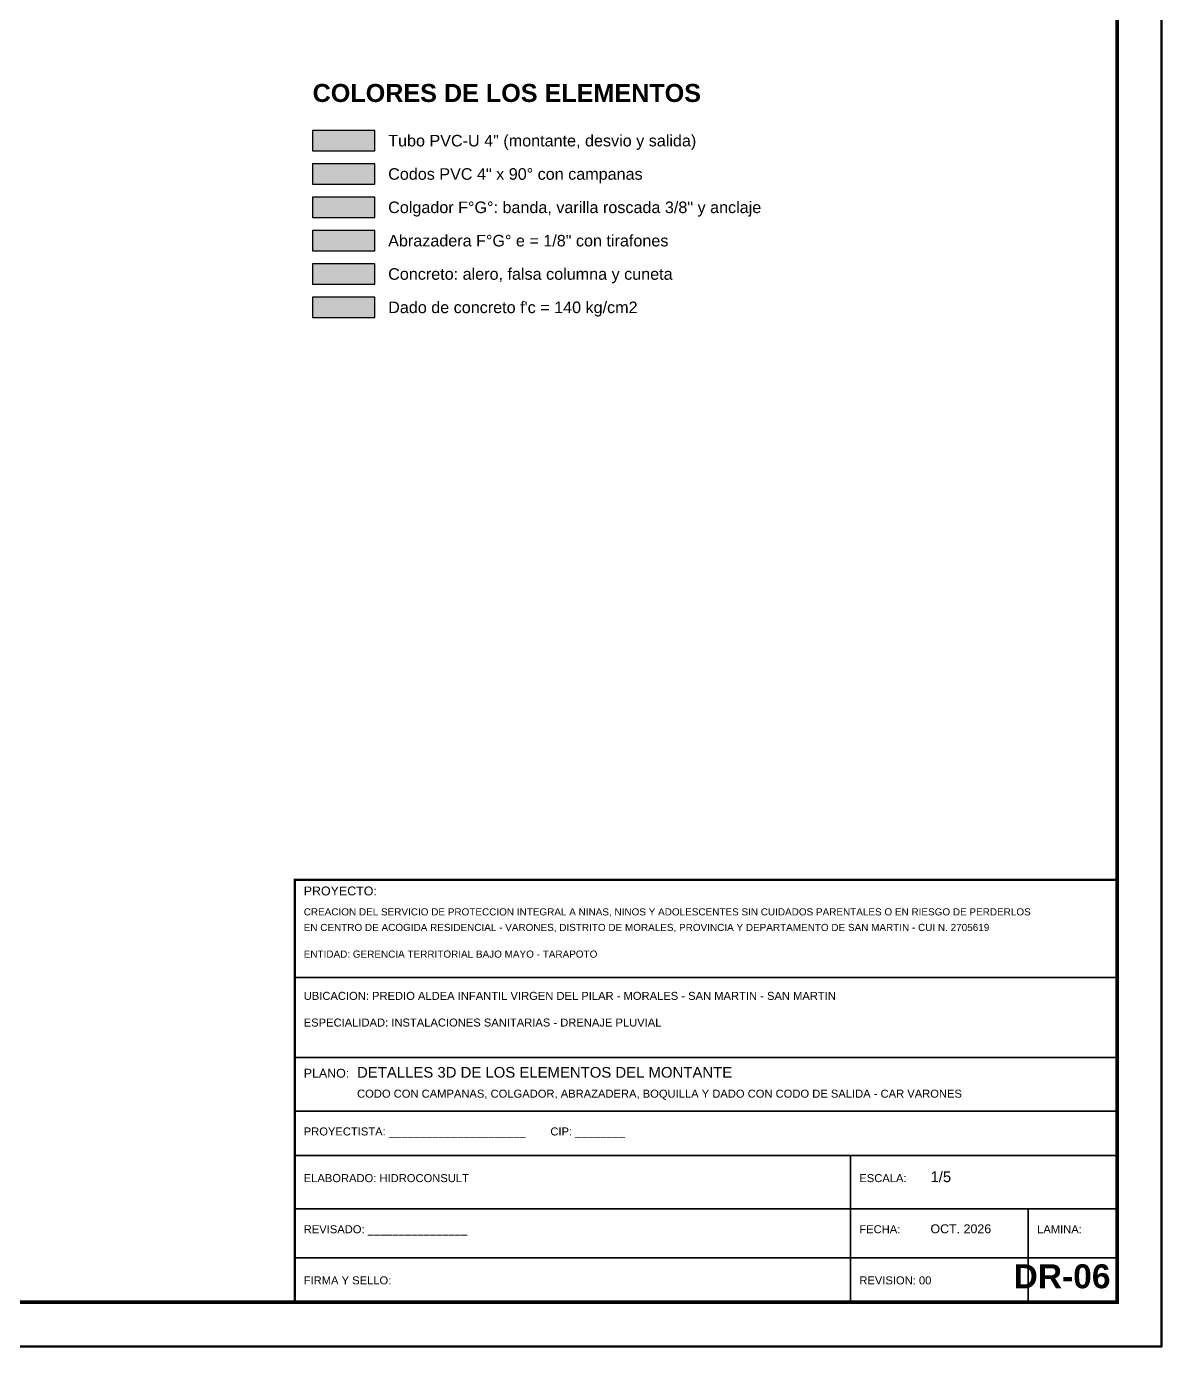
# Model space of a CAD drawing. Header units: metres. Extents: x 0 to 24.2, y -20 to 5.6.
# Drawn here: x 22.928 to 24.205, y 0 to 1.485 of the extents above; entities that cross this region are included whole.
import ezdxf
from ezdxf.enums import TextEntityAlignment as Align

# ---------------------------------------------------------------- set-up
doc = ezdxf.new("R2010")
doc.units = ezdxf.units.M
doc.header["$LTSCALE"] = 0.25
doc.layers.add('LEYENDA', color=7, linetype='CONTINUOUS')
doc.layers.add('ROTULO-TEXTO', color=7, linetype='CONTINUOUS')
for name, color, linetype, lineweight in [('MARCO', 7, 'CONTINUOUS', 50), ('ROTULO', 7, 'CONTINUOUS', 35), ('TITULOS', 160, 'CONTINUOUS', 35)]:
    doc.layers.add(name, color=color, linetype=linetype, lineweight=lineweight)
doc.styles.get("Standard").update_dxf_attribs({"font": 'arial.ttf'})
doc.styles.add('TITULOS', font='arialbd.ttf')

msp = doc.modelspace()

# ---------------------------------------------------------------- linework, layer by layer
at = {"layer": 'LEYENDA'}
for points in [[(23.25, 1.345), (23.32, 1.345), (23.32, 1.368), (23.25, 1.368)], [(23.25, 1.3075), (23.32, 1.3075), (23.32, 1.3305), (23.25, 1.3305)], [(23.25, 1.27), (23.32, 1.27), (23.32, 1.293), (23.25, 1.293)], [(23.25, 1.2325), (23.32, 1.2325), (23.32, 1.2555), (23.25, 1.2555)], [(23.25, 1.195), (23.32, 1.195), (23.32, 1.218), (23.25, 1.218)], [(23.25, 1.1575), (23.32, 1.1575), (23.32, 1.1805), (23.25, 1.1805)]]:
    msp.add_lwpolyline(points, close=True, dxfattribs=at)
at = {"layer": 'LEYENDA', "true_color": 0xb4d6f6}
msp.add_solid([(23.25, 1.345), (23.32, 1.345), (23.25, 1.368), (23.32, 1.368)], dxfattribs=at)
at = {"layer": 'LEYENDA', "true_color": 0x3c64be}
msp.add_solid([(23.25, 1.3075), (23.32, 1.3075), (23.25, 1.3305), (23.32, 1.3305)], dxfattribs=at)
at = {"layer": 'LEYENDA', "true_color": 0xec9632}
msp.add_solid([(23.25, 1.27), (23.32, 1.27), (23.25, 1.293), (23.32, 1.293)], dxfattribs=at)
at = {"layer": 'LEYENDA', "true_color": 0xd64646}
msp.add_solid([(23.25, 1.2325), (23.32, 1.2325), (23.25, 1.2555), (23.32, 1.2555)], dxfattribs=at)
at = {"layer": 'LEYENDA', "true_color": 0xdcdcd6}
msp.add_solid([(23.25, 1.195), (23.32, 1.195), (23.25, 1.218), (23.32, 1.218)], dxfattribs=at)
at = {"layer": 'LEYENDA', "true_color": 0xbabab6}
msp.add_solid([(23.25, 1.1575), (23.32, 1.1575), (23.25, 1.1805), (23.32, 1.1805)], dxfattribs=at)
at = {"layer": 'MARCO'}
msp.add_lwpolyline([(20, 0), (24.205, 0), (24.205, 2.97), (20, 2.97)], close=True, dxfattribs=at)
at = {"layer": 'MARCO', "const_width": 0.004}
msp.add_lwpolyline([(20.125, 0.05), (24.155, 0.05), (24.155, 2.92), (20.125, 2.92)], close=True, dxfattribs=at)
at = {"layer": 'ROTULO'}
for p, q in [((23.23, 0.415), (24.155, 0.415)), ((23.23, 0.325), (24.155, 0.325)), ((23.23, 0.265), (24.155, 0.265)), ((23.23, 0.215), (24.155, 0.215)), ((23.855, 0.215), (23.855, 0.05)), ((23.23, 0.155), (24.155, 0.155)), ((24.055, 0.155), (24.055, 0.05)), ((23.23, 0.1), (24.155, 0.1))]:
    msp.add_line(p, q, dxfattribs=at)
at = {"layer": 'ROTULO', "const_width": 0.0025}
msp.add_lwpolyline([(23.23, 0.05), (24.155, 0.05), (24.155, 0.525), (23.23, 0.525)], close=True, dxfattribs=at)

# ---------------------------------------------------------------- texts
at = {"layer": 'LEYENDA'}
for s, p in [('Tubo PVC-U 4" (montante, desvio y salida)', (23.335, 1.3565)), ('Codos PVC 4" x 90° con campanas', (23.335, 1.319)), ('Colgador F°G°: banda, varilla roscada 3/8" y anclaje', (23.335, 1.2815)), ('Abrazadera F°G° e = 1/8" con tirafones', (23.335, 1.244)), ('Concreto: alero, falsa columna y cuneta', (23.335, 1.2065)), ("Dado de concreto f'c = 140 kg/cm2", (23.335, 1.169))]:
    msp.add_text(s, height=0.013, dxfattribs=at).set_placement(p, align=Align.MIDDLE_LEFT)
at = {"layer": 'ROTULO-TEXTO'}
for s, height, p in [('PROYECTO:', 0.01, (23.24, 0.5075)), ('CREACION DEL SERVICIO DE PROTECCION INTEGRAL A NINAS, NINOS Y ADOLESCENTES SIN CUIDADOS PARENTALES O EN RIESGO DE PERDERLOS', 0.008, (23.24, 0.485)), ('EN CENTRO DE ACOGIDA RESIDENCIAL - VARONES, DISTRITO DE MORALES, PROVINCIA Y DEPARTAMENTO DE SAN MARTIN - CUI N. 2705619', 0.008, (23.24, 0.4675)), ('ENTIDAD: GERENCIA TERRITORIAL BAJO MAYO - TARAPOTO', 0.008, (23.24, 0.4375)), ('UBICACION: PREDIO ALDEA INFANTIL VIRGEN DEL PILAR - MORALES - SAN MARTIN - SAN MARTIN', 0.009, (23.24, 0.39)), ('ESPECIALIDAD: INSTALACIONES SANITARIAS - DRENAJE PLUVIAL', 0.009, (23.24, 0.36)), ('PLANO:', 0.01, (23.24, 0.3025)), ('DETALLES 3D DE LOS ELEMENTOS DEL MONTANTE', 0.012, (23.3, 0.3025)), ('CODO CON CAMPANAS, COLGADOR, ABRAZADERA, BOQUILLA Y DADO CON CODO DE SALIDA - CAR VARONES', 0.009, (23.3, 0.28)), ('PROYECTISTA: ______________________        CIP: ________', 0.009, (23.24, 0.2375)), ('ELABORADO: HIDROCONSULT', 0.009, (23.24, 0.185)), ('ESCALA:', 0.009, (23.865, 0.185)), ('1/5', 0.012, (23.945, 0.185)), ('REVISADO: ________________', 0.009, (23.24, 0.1275)), ('FECHA:', 0.009, (23.865, 0.1275)), ('OCT. 2026', 0.01, (23.945, 0.1275)), ('LAMINA:', 0.009, (24.065, 0.1275)), ('FIRMA Y SELLO:', 0.009, (23.24, 0.07)), ('REVISION: 00', 0.009, (23.865, 0.07))]:
    msp.add_text(s, height=height, dxfattribs=at).set_placement(p)
at = {"layer": 'TITULOS', "style": 'TITULOS'}
msp.add_text('COLORES DE LOS ELEMENTOS', height=0.02025, dxfattribs=at).set_placement((23.25, 1.4))
msp.add_text('DR-06', height=0.027, dxfattribs=at).set_placement((24.1475, 0.0575), align=Align.BOTTOM_RIGHT)

doc.saveas('drawing.dxf')
